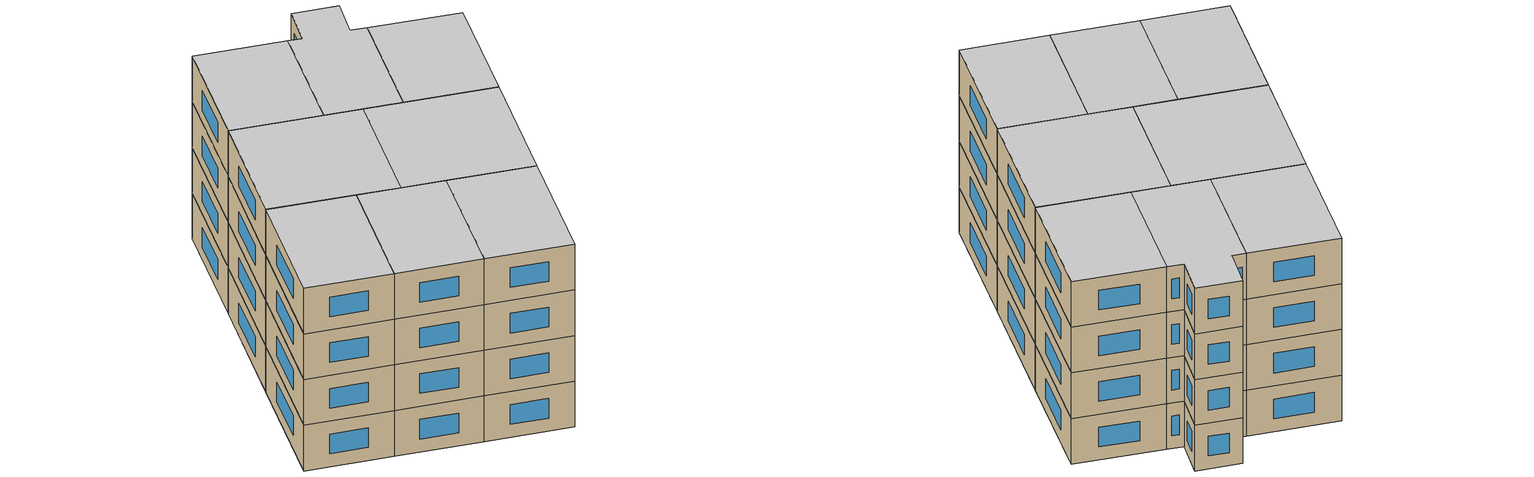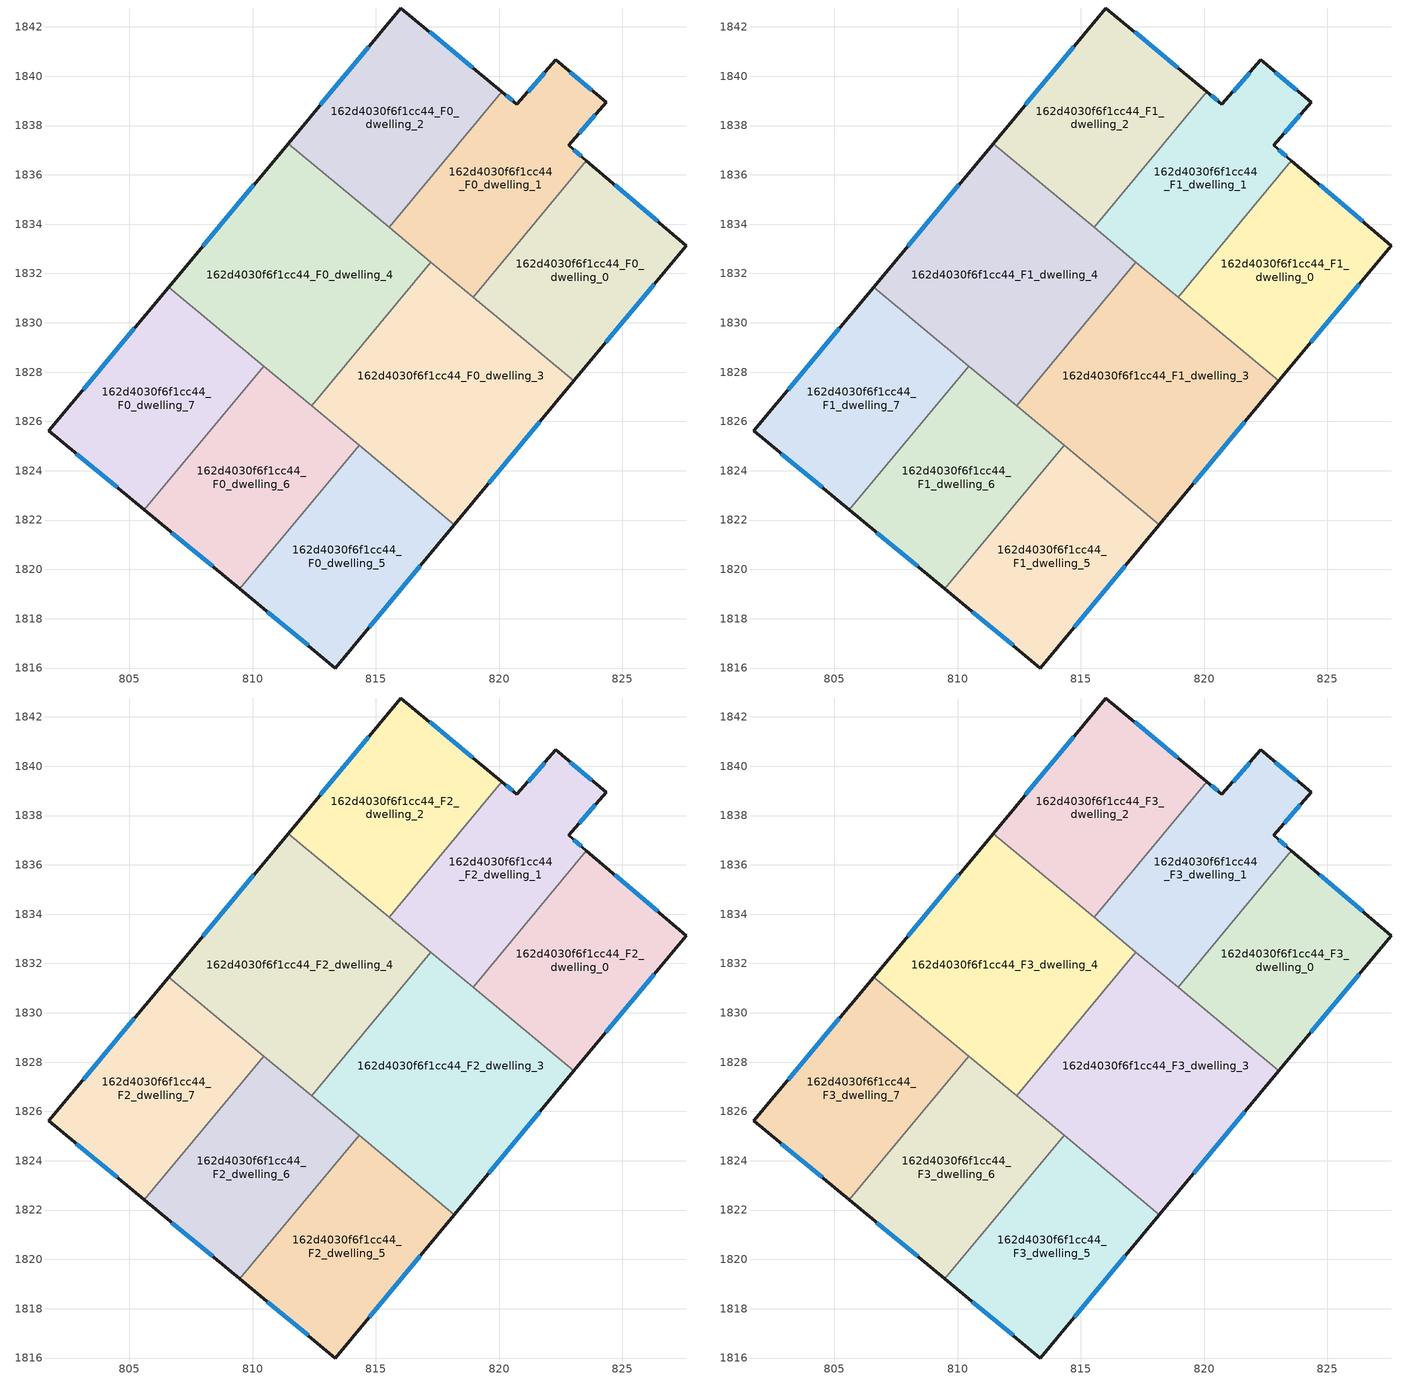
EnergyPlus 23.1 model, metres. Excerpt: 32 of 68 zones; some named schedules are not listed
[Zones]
162d4030f6f1cc44_F0_dwelling_0
 floor ground (EU_floor_Construction): 827.58,1833.13 823.03,1827.65 818.94,1831.04 823.54,1836.58 z0
 wall outside (EU_wall_Construction): 823.03,1827.65 827.58,1833.13 823.54,1836.58 z0:3
 wall to 162d4030f6f1cc44_F0_dwelling_1 (EU_wall_Construction): 823.54,1836.58 818.94,1831.04 z0:3
 wall to 162d4030f6f1cc44_F0_dwelling_3 (EU_wall_Construction): 818.94,1831.04 823.03,1827.65 z0:3
 window (EU_Window_Construction): 826.42,1834.12 824.69,1835.59 / 824.33,1829.21 826.28,1831.57 z0.86:2.14
162d4030f6f1cc44_F0_dwelling_1
 floor ground (EU_floor_Construction): 824.33,1838.94 822.82,1837.19 823.54,1836.58 818.94,1831.04 815.53,1833.87 820.1,1839.37 820.72,1838.86 822.29,1840.66 z0
 wall outside (EU_wall_Construction): 823.54,1836.58 822.82,1837.19 824.33,1838.94 822.29,1840.66 820.72,1838.86 820.1,1839.37 z0:3
 wall to 162d4030f6f1cc44_F0_dwelling_2 (EU_wall_Construction): 820.1,1839.37 815.53,1833.87 z0:3
 wall to 162d4030f6f1cc44_F0_dwelling_4 (EU_wall_Construction): 815.53,1833.87 817.23,1832.46 z0:3
 wall to 162d4030f6f1cc44_F0_dwelling_3 (EU_wall_Construction): 817.23,1832.46 818.94,1831.04 z0:3
 window (EU_Window_Construction): 820.54,1839.01 820.28,1839.22 / 821.84,1840.15 821.17,1839.37 / 823.75,1839.43 822.87,1840.17 / 823.25,1837.69 823.9,1838.44 / 823.33,1836.75 823.02,1837.02 z0.86:2.14
162d4030f6f1cc44_F0_dwelling_2
 floor ground (EU_floor_Construction): 820.1,1839.37 815.53,1833.87 811.44,1837.27 816.02,1842.77 z0
 wall outside (EU_wall_Construction): 820.1,1839.37 816.02,1842.77 811.44,1837.27 z0:3
 wall to 162d4030f6f1cc44_F0_dwelling_4 (EU_wall_Construction): 811.44,1837.27 815.53,1833.87 z0:3
 window (EU_Window_Construction): 814.71,1841.2 812.75,1838.84 / 818.94,1840.34 817.18,1841.8 z0.86:2.14
162d4030f6f1cc44_F0_dwelling_3
 floor ground (EU_floor_Construction): 817.23,1832.46 815.53,1833.87 823.03,1827.65 818.18,1821.82 812.39,1826.63 z0
 wall outside (EU_wall_Construction): 818.18,1821.82 823.03,1827.65 z0:3
 wall to 162d4030f6f1cc44_F0_dwelling_4 (EU_wall_Construction): 817.23,1832.46 812.39,1826.63 z0:3
 wall to 162d4030f6f1cc44_F0_dwelling_5 (EU_wall_Construction): 814.31,1825.03 818.18,1821.82 z0:3
 wall adiabatic (EU_wall_Construction): 815.53,1833.87 817.23,1832.46 815.53,1833.87 z0:3
 wall to 162d4030f6f1cc44_F0_dwelling_6 (EU_wall_Construction): 812.39,1826.63 814.31,1825.03 z0:3
 window (EU_Window_Construction): 819.57,1823.48 821.64,1825.98 z0.86:2.14
162d4030f6f1cc44_F0_dwelling_4
 floor ground (EU_floor_Construction): 817.23,1832.46 812.39,1826.63 806.59,1831.44 811.44,1837.27 z0
 wall outside (EU_wall_Construction): 811.44,1837.27 806.59,1831.44 z0:3
 wall to 162d4030f6f1cc44_F0_dwelling_7 (EU_wall_Construction): 806.59,1831.44 810.45,1828.24 z0:3
 wall to 162d4030f6f1cc44_F0_dwelling_6 (EU_wall_Construction): 810.45,1828.24 812.39,1826.63 z0:3
 window (EU_Window_Construction): 810.05,1835.6 807.98,1833.11 z0.86:2.14
162d4030f6f1cc44_F0_dwelling_5
 floor ground (EU_floor_Construction): 818.18,1821.82 813.35,1816 809.48,1819.21 814.32,1825.03 z0
 wall outside (EU_wall_Construction): 809.48,1819.21 813.35,1816 818.18,1821.82 z0:3
 wall to 162d4030f6f1cc44_F0_dwelling_6 (EU_wall_Construction): 814.32,1825.03 809.48,1819.21 z0:3
 window (EU_Window_Construction): 814.73,1817.66 816.8,1820.16 / 810.59,1818.29 812.25,1816.92 z0.86:2.14
162d4030f6f1cc44_F0_dwelling_6
 floor ground (EU_floor_Construction): 814.32,1825.03 809.48,1819.21 805.61,1822.41 810.45,1828.24 z0
 wall outside (EU_wall_Construction): 805.61,1822.41 809.48,1819.21 z0:3
 wall to 162d4030f6f1cc44_F0_dwelling_7 (EU_wall_Construction): 810.45,1828.24 805.61,1822.41 z0:3
 window (EU_Window_Construction): 806.71,1821.49 808.37,1820.12 z0.86:2.14
162d4030f6f1cc44_F0_dwelling_7
 floor ground (EU_floor_Construction): 810.45,1828.24 805.61,1822.41 801.74,1825.61 806.59,1831.44 z0
 wall outside (EU_wall_Construction): 806.59,1831.44 801.74,1825.61 805.61,1822.41 z0:3
 window (EU_Window_Construction): 802.84,1824.7 804.5,1823.32 / 805.2,1829.78 803.12,1827.28 z0.86:2.14
162d4030f6f1cc44_F1_dwelling_0
 floor to 162d4030f6f1cc44_F0_dwelling_0 (EU_floor_Construction): 827.58,1833.13 823.03,1827.65 818.94,1831.04 823.54,1836.58 z3
 wall outside (EU_wall_Construction): 823.03,1827.65 827.58,1833.13 823.54,1836.58 z3:6
 wall to 162d4030f6f1cc44_F1_dwelling_1 (EU_wall_Construction): 823.54,1836.58 818.94,1831.04 z3:6
 wall to 162d4030f6f1cc44_F1_dwelling_3 (EU_wall_Construction): 818.94,1831.04 823.03,1827.65 z3:6
 window (EU_Window_Construction): 826.42,1834.12 824.69,1835.59 / 824.33,1829.21 826.28,1831.57 z3.86:5.14
162d4030f6f1cc44_F1_dwelling_1
 floor to 162d4030f6f1cc44_F0_dwelling_1 (EU_floor_Construction): 824.33,1838.94 822.82,1837.19 823.54,1836.58 818.94,1831.04 815.53,1833.87 820.1,1839.37 820.72,1838.86 822.29,1840.66 z3
 wall outside (EU_wall_Construction): 823.54,1836.58 822.82,1837.19 824.33,1838.94 822.29,1840.66 820.72,1838.86 820.1,1839.37 z3:6
 wall to 162d4030f6f1cc44_F1_dwelling_2 (EU_wall_Construction): 820.1,1839.37 815.53,1833.87 z3:6
 wall to 162d4030f6f1cc44_F1_dwelling_4 (EU_wall_Construction): 815.53,1833.87 817.23,1832.46 z3:6
 wall to 162d4030f6f1cc44_F1_dwelling_3 (EU_wall_Construction): 817.23,1832.46 818.94,1831.04 z3:6
 window (EU_Window_Construction): 820.54,1839.01 820.28,1839.22 / 821.84,1840.15 821.17,1839.37 / 823.75,1839.43 822.87,1840.17 / 823.25,1837.69 823.9,1838.44 / 823.33,1836.75 823.02,1837.02 z3.86:5.14
162d4030f6f1cc44_F1_dwelling_2
 floor to 162d4030f6f1cc44_F0_dwelling_2 (EU_floor_Construction): 820.1,1839.37 815.53,1833.87 811.44,1837.27 816.02,1842.77 z3
 wall outside (EU_wall_Construction): 820.1,1839.37 816.02,1842.77 811.44,1837.27 z3:6
 wall to 162d4030f6f1cc44_F1_dwelling_4 (EU_wall_Construction): 811.44,1837.27 815.53,1833.87 z3:6
 window (EU_Window_Construction): 814.71,1841.2 812.75,1838.84 / 818.94,1840.34 817.18,1841.8 z3.86:5.14
162d4030f6f1cc44_F1_dwelling_3
 floor to 162d4030f6f1cc44_F0_dwelling_3 (EU_floor_Construction): 817.23,1832.46 815.53,1833.87 823.03,1827.65 818.18,1821.82 812.39,1826.63 z3
 wall outside (EU_wall_Construction): 818.18,1821.82 823.03,1827.65 z3:6
 wall to 162d4030f6f1cc44_F1_dwelling_4 (EU_wall_Construction): 817.23,1832.46 812.39,1826.63 z3:6
 wall to 162d4030f6f1cc44_F1_dwelling_5 (EU_wall_Construction): 814.31,1825.03 818.18,1821.82 z3:6
 wall adiabatic (EU_wall_Construction): 815.53,1833.87 817.23,1832.46 815.53,1833.87 z3:6
 wall to 162d4030f6f1cc44_F1_dwelling_6 (EU_wall_Construction): 812.39,1826.63 814.31,1825.03 z3:6
 window (EU_Window_Construction): 819.57,1823.48 821.64,1825.98 z3.86:5.14
162d4030f6f1cc44_F1_dwelling_4
 floor to 162d4030f6f1cc44_F0_dwelling_4 (EU_floor_Construction): 817.23,1832.46 812.39,1826.63 806.59,1831.44 811.44,1837.27 z3
 wall outside (EU_wall_Construction): 811.44,1837.27 806.59,1831.44 z3:6
 wall to 162d4030f6f1cc44_F1_dwelling_7 (EU_wall_Construction): 806.59,1831.44 810.45,1828.24 z3:6
 wall to 162d4030f6f1cc44_F1_dwelling_6 (EU_wall_Construction): 810.45,1828.24 812.39,1826.63 z3:6
 window (EU_Window_Construction): 810.05,1835.6 807.98,1833.11 z3.86:5.14
162d4030f6f1cc44_F1_dwelling_5
 floor to 162d4030f6f1cc44_F0_dwelling_5 (EU_floor_Construction): 818.18,1821.82 813.35,1816 809.48,1819.21 814.32,1825.03 z3
 wall outside (EU_wall_Construction): 809.48,1819.21 813.35,1816 818.18,1821.82 z3:6
 wall to 162d4030f6f1cc44_F1_dwelling_6 (EU_wall_Construction): 814.32,1825.03 809.48,1819.21 z3:6
 window (EU_Window_Construction): 814.73,1817.66 816.8,1820.16 / 810.59,1818.29 812.25,1816.92 z3.86:5.14
162d4030f6f1cc44_F1_dwelling_6
 floor to 162d4030f6f1cc44_F0_dwelling_6 (EU_floor_Construction): 814.32,1825.03 809.48,1819.21 805.61,1822.41 810.45,1828.24 z3
 wall outside (EU_wall_Construction): 805.61,1822.41 809.48,1819.21 z3:6
 wall to 162d4030f6f1cc44_F1_dwelling_7 (EU_wall_Construction): 810.45,1828.24 805.61,1822.41 z3:6
 window (EU_Window_Construction): 806.71,1821.49 808.37,1820.12 z3.86:5.14
162d4030f6f1cc44_F1_dwelling_7
 floor to 162d4030f6f1cc44_F0_dwelling_7 (EU_floor_Construction): 810.45,1828.24 805.61,1822.41 801.74,1825.61 806.59,1831.44 z3
 wall outside (EU_wall_Construction): 806.59,1831.44 801.74,1825.61 805.61,1822.41 z3:6
 window (EU_Window_Construction): 802.84,1824.7 804.5,1823.32 / 805.2,1829.78 803.12,1827.28 z3.86:5.14
162d4030f6f1cc44_F2_dwelling_0
 floor to 162d4030f6f1cc44_F1_dwelling_0 (EU_floor_Construction): 827.58,1833.13 823.03,1827.65 818.94,1831.04 823.54,1836.58 z6
 wall outside (EU_wall_Construction): 823.03,1827.65 827.58,1833.13 823.54,1836.58 z6:9
 wall to 162d4030f6f1cc44_F2_dwelling_1 (EU_wall_Construction): 823.54,1836.58 818.94,1831.04 z6:9
 wall to 162d4030f6f1cc44_F2_dwelling_3 (EU_wall_Construction): 818.94,1831.04 823.03,1827.65 z6:9
 window (EU_Window_Construction): 826.42,1834.12 824.69,1835.59 / 824.33,1829.21 826.28,1831.57 z6.86:8.14
162d4030f6f1cc44_F2_dwelling_1
 floor to 162d4030f6f1cc44_F1_dwelling_1 (EU_floor_Construction): 824.33,1838.94 822.82,1837.19 823.54,1836.58 818.94,1831.04 815.53,1833.87 820.1,1839.37 820.72,1838.86 822.29,1840.66 z6
 wall outside (EU_wall_Construction): 823.54,1836.58 822.82,1837.19 824.33,1838.94 822.29,1840.66 820.72,1838.86 820.1,1839.37 z6:9
 wall to 162d4030f6f1cc44_F2_dwelling_2 (EU_wall_Construction): 820.1,1839.37 815.53,1833.87 z6:9
 wall to 162d4030f6f1cc44_F2_dwelling_4 (EU_wall_Construction): 815.53,1833.87 817.23,1832.46 z6:9
 wall to 162d4030f6f1cc44_F2_dwelling_3 (EU_wall_Construction): 817.23,1832.46 818.94,1831.04 z6:9
 window (EU_Window_Construction): 820.54,1839.01 820.28,1839.22 / 821.84,1840.15 821.17,1839.37 / 823.75,1839.43 822.87,1840.17 / 823.25,1837.69 823.9,1838.44 / 823.33,1836.75 823.02,1837.02 z6.86:8.14
162d4030f6f1cc44_F2_dwelling_2
 floor to 162d4030f6f1cc44_F1_dwelling_2 (EU_floor_Construction): 820.1,1839.37 815.53,1833.87 811.44,1837.27 816.02,1842.77 z6
 wall outside (EU_wall_Construction): 820.1,1839.37 816.02,1842.77 811.44,1837.27 z6:9
 wall to 162d4030f6f1cc44_F2_dwelling_4 (EU_wall_Construction): 811.44,1837.27 815.53,1833.87 z6:9
 window (EU_Window_Construction): 814.71,1841.2 812.75,1838.84 / 818.94,1840.34 817.18,1841.8 z6.86:8.14
162d4030f6f1cc44_F2_dwelling_3
 floor to 162d4030f6f1cc44_F1_dwelling_3 (EU_floor_Construction): 817.23,1832.46 815.53,1833.87 823.03,1827.65 818.18,1821.82 812.39,1826.63 z6
 wall outside (EU_wall_Construction): 818.18,1821.82 823.03,1827.65 z6:9
 wall to 162d4030f6f1cc44_F2_dwelling_4 (EU_wall_Construction): 817.23,1832.46 812.39,1826.63 z6:9
 wall to 162d4030f6f1cc44_F2_dwelling_5 (EU_wall_Construction): 814.31,1825.03 818.18,1821.82 z6:9
 wall adiabatic (EU_wall_Construction): 815.53,1833.87 817.23,1832.46 815.53,1833.87 z6:9
 wall to 162d4030f6f1cc44_F2_dwelling_6 (EU_wall_Construction): 812.39,1826.63 814.31,1825.03 z6:9
 window (EU_Window_Construction): 819.57,1823.48 821.64,1825.98 z6.86:8.14
162d4030f6f1cc44_F2_dwelling_4
 floor to 162d4030f6f1cc44_F1_dwelling_4 (EU_floor_Construction): 817.23,1832.46 812.39,1826.63 806.59,1831.44 811.44,1837.27 z6
 wall outside (EU_wall_Construction): 811.44,1837.27 806.59,1831.44 z6:9
 wall to 162d4030f6f1cc44_F2_dwelling_7 (EU_wall_Construction): 806.59,1831.44 810.45,1828.24 z6:9
 wall to 162d4030f6f1cc44_F2_dwelling_6 (EU_wall_Construction): 810.45,1828.24 812.39,1826.63 z6:9
 window (EU_Window_Construction): 810.05,1835.6 807.98,1833.11 z6.86:8.14
162d4030f6f1cc44_F2_dwelling_5
 floor to 162d4030f6f1cc44_F1_dwelling_5 (EU_floor_Construction): 818.18,1821.82 813.35,1816 809.48,1819.21 814.32,1825.03 z6
 wall outside (EU_wall_Construction): 809.48,1819.21 813.35,1816 818.18,1821.82 z6:9
 wall to 162d4030f6f1cc44_F2_dwelling_6 (EU_wall_Construction): 814.32,1825.03 809.48,1819.21 z6:9
 window (EU_Window_Construction): 814.73,1817.66 816.8,1820.16 / 810.59,1818.29 812.25,1816.92 z6.86:8.14
162d4030f6f1cc44_F2_dwelling_6
 floor to 162d4030f6f1cc44_F1_dwelling_6 (EU_floor_Construction): 814.32,1825.03 809.48,1819.21 805.61,1822.41 810.45,1828.24 z6
 wall outside (EU_wall_Construction): 805.61,1822.41 809.48,1819.21 z6:9
 wall to 162d4030f6f1cc44_F2_dwelling_7 (EU_wall_Construction): 810.45,1828.24 805.61,1822.41 z6:9
 window (EU_Window_Construction): 806.71,1821.49 808.37,1820.12 z6.86:8.14
162d4030f6f1cc44_F2_dwelling_7
 floor to 162d4030f6f1cc44_F1_dwelling_7 (EU_floor_Construction): 810.45,1828.24 805.61,1822.41 801.74,1825.61 806.59,1831.44 z6
 wall outside (EU_wall_Construction): 806.59,1831.44 801.74,1825.61 805.61,1822.41 z6:9
 window (EU_Window_Construction): 802.84,1824.7 804.5,1823.32 / 805.2,1829.78 803.12,1827.28 z6.86:8.14
162d4030f6f1cc44_F3_dwelling_0
 floor to 162d4030f6f1cc44_F2_dwelling_0 (EU_floor_Construction): 827.58,1833.13 823.03,1827.65 818.94,1831.04 823.54,1836.58 z9
 wall outside (EU_wall_Construction): 823.03,1827.65 827.58,1833.13 823.54,1836.58 z9:12
 wall to 162d4030f6f1cc44_F3_dwelling_1 (EU_wall_Construction): 823.54,1836.58 818.94,1831.04 z9:12
 wall to 162d4030f6f1cc44_F3_dwelling_3 (EU_wall_Construction): 818.94,1831.04 823.03,1827.65 z9:12
 window (EU_Window_Construction): 826.42,1834.12 824.69,1835.59 / 824.33,1829.21 826.28,1831.57 z9.86:11.14
 ceiling to 162d4030f6f1cc44_F4_dwelling_0 (EU_floor_Construction): 823.03,1827.65 827.58,1833.13 823.54,1836.58 818.94,1831.04 z12
162d4030f6f1cc44_F3_dwelling_1
 floor to 162d4030f6f1cc44_F2_dwelling_1 (EU_floor_Construction): 824.33,1838.94 822.82,1837.19 823.54,1836.58 818.94,1831.04 815.53,1833.87 820.1,1839.37 820.72,1838.86 822.29,1840.66 z9
 wall outside (EU_wall_Construction): 823.54,1836.58 822.82,1837.19 824.33,1838.94 822.29,1840.66 820.72,1838.86 820.1,1839.37 z9:12
 wall to 162d4030f6f1cc44_F3_dwelling_2 (EU_wall_Construction): 820.1,1839.37 815.53,1833.87 z9:12
 wall to 162d4030f6f1cc44_F3_dwelling_4 (EU_wall_Construction): 815.53,1833.87 817.23,1832.46 z9:12
 wall to 162d4030f6f1cc44_F3_dwelling_3 (EU_wall_Construction): 817.23,1832.46 818.94,1831.04 z9:12
 window (EU_Window_Construction): 820.54,1839.01 820.28,1839.22 / 821.84,1840.15 821.17,1839.37 / 823.75,1839.43 822.87,1840.17 / 823.25,1837.69 823.9,1838.44 / 823.33,1836.75 823.02,1837.02 z9.86:11.14
 ceiling to 162d4030f6f1cc44_F4_dwelling_1 (EU_floor_Construction): 818.94,1831.04 823.54,1836.58 822.82,1837.19 824.33,1838.94 822.29,1840.66 820.72,1838.86 820.1,1839.37 815.53,1833.87 z12
162d4030f6f1cc44_F3_dwelling_2
 floor to 162d4030f6f1cc44_F2_dwelling_2 (EU_floor_Construction): 820.1,1839.37 815.53,1833.87 811.44,1837.27 816.02,1842.77 z9
 wall outside (EU_wall_Construction): 820.1,1839.37 816.02,1842.77 811.44,1837.27 z9:12
 wall to 162d4030f6f1cc44_F3_dwelling_4 (EU_wall_Construction): 811.44,1837.27 815.53,1833.87 z9:12
 window (EU_Window_Construction): 814.71,1841.2 812.75,1838.84 / 818.94,1840.34 817.18,1841.8 z9.86:11.14
 ceiling to 162d4030f6f1cc44_F4_dwelling_2 (EU_floor_Construction): 815.53,1833.87 820.1,1839.37 816.02,1842.77 811.44,1837.27 z12
162d4030f6f1cc44_F3_dwelling_3
 floor to 162d4030f6f1cc44_F2_dwelling_3 (EU_floor_Construction): 817.23,1832.46 815.53,1833.87 823.03,1827.65 818.18,1821.82 812.39,1826.63 z9
 wall outside (EU_wall_Construction): 818.18,1821.82 823.03,1827.65 z9:12
 wall to 162d4030f6f1cc44_F3_dwelling_4 (EU_wall_Construction): 817.23,1832.46 812.39,1826.63 z9:12
 wall to 162d4030f6f1cc44_F3_dwelling_5 (EU_wall_Construction): 814.31,1825.03 818.18,1821.82 z9:12
 wall adiabatic (EU_wall_Construction): 815.53,1833.87 817.23,1832.46 815.53,1833.87 z9:12
 wall to 162d4030f6f1cc44_F3_dwelling_6 (EU_wall_Construction): 812.39,1826.63 814.31,1825.03 z9:12
 window (EU_Window_Construction): 819.57,1823.48 821.64,1825.98 z9.86:11.14
 ceiling to 162d4030f6f1cc44_F4_dwelling_3 (EU_floor_Construction): 818.18,1821.82 823.03,1827.65 815.53,1833.87 817.23,1832.46 812.39,1826.63 z12
162d4030f6f1cc44_F3_dwelling_4
 floor to 162d4030f6f1cc44_F2_dwelling_4 (EU_floor_Construction): 817.23,1832.46 812.39,1826.63 806.59,1831.44 811.44,1837.27 z9
 wall outside (EU_wall_Construction): 811.44,1837.27 806.59,1831.44 z9:12
 wall to 162d4030f6f1cc44_F3_dwelling_7 (EU_wall_Construction): 806.59,1831.44 810.45,1828.24 z9:12
 wall to 162d4030f6f1cc44_F3_dwelling_6 (EU_wall_Construction): 810.45,1828.24 812.39,1826.63 z9:12
 window (EU_Window_Construction): 810.05,1835.6 807.98,1833.11 z9.86:11.14
 ceiling to 162d4030f6f1cc44_F4_dwelling_4 (EU_floor_Construction): 812.39,1826.63 817.23,1832.46 811.44,1837.27 806.59,1831.44 z12
162d4030f6f1cc44_F3_dwelling_5
 floor to 162d4030f6f1cc44_F2_dwelling_5 (EU_floor_Construction): 818.18,1821.82 813.35,1816 809.48,1819.21 814.32,1825.03 z9
 wall outside (EU_wall_Construction): 809.48,1819.21 813.35,1816 818.18,1821.82 z9:12
 wall to 162d4030f6f1cc44_F3_dwelling_6 (EU_wall_Construction): 814.32,1825.03 809.48,1819.21 z9:12
 window (EU_Window_Construction): 814.73,1817.66 816.8,1820.16 / 810.59,1818.29 812.25,1816.92 z9.86:11.14
 ceiling to 162d4030f6f1cc44_F4_dwelling_5 (EU_floor_Construction): 813.35,1816 818.18,1821.82 814.32,1825.03 809.48,1819.21 z12
162d4030f6f1cc44_F3_dwelling_6
 floor to 162d4030f6f1cc44_F2_dwelling_6 (EU_floor_Construction): 814.32,1825.03 809.48,1819.21 805.61,1822.41 810.45,1828.24 z9
 wall outside (EU_wall_Construction): 805.61,1822.41 809.48,1819.21 z9:12
 wall to 162d4030f6f1cc44_F3_dwelling_7 (EU_wall_Construction): 810.45,1828.24 805.61,1822.41 z9:12
 window (EU_Window_Construction): 806.71,1821.49 808.37,1820.12 z9.86:11.14
 ceiling to 162d4030f6f1cc44_F4_dwelling_6 (EU_floor_Construction): 809.48,1819.21 814.32,1825.03 810.45,1828.24 805.61,1822.41 z12
162d4030f6f1cc44_F3_dwelling_7
 floor to 162d4030f6f1cc44_F2_dwelling_7 (EU_floor_Construction): 810.45,1828.24 805.61,1822.41 801.74,1825.61 806.59,1831.44 z9
 wall outside (EU_wall_Construction): 806.59,1831.44 801.74,1825.61 805.61,1822.41 z9:12
 window (EU_Window_Construction): 802.84,1824.7 804.5,1823.32 / 805.2,1829.78 803.12,1827.28 z9.86:11.14
 ceiling to 162d4030f6f1cc44_F4_dwelling_7 (EU_floor_Construction): 805.61,1822.41 810.45,1828.24 806.59,1831.44 801.74,1825.61 z12
[Building]
EU S2 Campaign: North Axis=0; Terrain=City; Solar Distribution=FullExterior
[Site:Location]
Helsinki-Vantaa.AP: Latitude=60.317; Longitude=24.963; Time Zone=2; Elevation=54.6
[SizingPeriod:WeatherFileDays]
AnnualSizingPeriod: Begin Month=1; Begin Day of Month=1; End Month=12; End Day of Month=31; Day of Week for Start Day=Monday; Use Weather File Daylight Saving Period=No; Use Weather File Rain and Snow Indicators=No
[MATERIAL]
EU_InternalMass_Material: Roughness=MediumRough; Thickness=0.1; Conductivity=1; Density=1800; Specific Heat=900; Thermal Absorptance=0.9; Solar Absorptance=0.7; Visible Absorptance=0.7
[MATERIAL:NOMASS] Roughness=MediumRough; Thermal Absorptance=0.9; Solar Absorptance=0.7; Visible Absorptance=0.7
Name | Thermal Resistance
EU_wall_NoMass | 1.10183
EU_floor_NoMass | 1.70606
[WINDOWMATERIAL:SIMPLEGLAZINGSYSTEM]
EU_Window_SimpleGlazing: UFactor=3.11035; Solar Heat Gain Coefficient=0.8; Visible Transmittance=0.8
[CONSTRUCTION]
EU_wall_Construction: EU_wall_NoMass
EU_floor_Construction: EU_floor_NoMass
EU_Window_Construction: EU_Window_SimpleGlazing
EU_InternalMass_Construction: EU_InternalMass_Material
[ZONE] Type=1; Multiplier=1; Ceiling Height=autocalculate; Floor Area=autocalculate; Part of Total Floor Area=Yes
Name | Volume
162d4030f6f1cc44_F0_dwelling_0; 162d4030f6f1cc44_F1_dwelling_0; 162d4030f6f1cc44_F2_dwelling_0; 162d4030f6f1cc44_F3_dwelling_0 | 114.157
162d4030f6f1cc44_F0_dwelling_1; 162d4030f6f1cc44_F1_dwelling_1; 162d4030f6f1cc44_F2_dwelling_1; 162d4030f6f1cc44_F3_dwelling_1 | 114.178
162d4030f6f1cc44_F0_dwelling_2; 162d4030f6f1cc44_F1_dwelling_2; 162d4030f6f1cc44_F2_dwelling_2; 162d4030f6f1cc44_F3_dwelling_2 | 114.152
162d4030f6f1cc44_F0_dwelling_3; 162d4030f6f1cc44_F1_dwelling_3; 162d4030f6f1cc44_F2_dwelling_3; 162d4030f6f1cc44_F3_dwelling_3 | 171.248
162d4030f6f1cc44_F0_dwelling_4; 162d4030f6f1cc44_F1_dwelling_4; 162d4030f6f1cc44_F2_dwelling_4; 162d4030f6f1cc44_F3_dwelling_4 | 171.262
162d4030f6f1cc44_F0_dwelling_5; 162d4030f6f1cc44_F1_dwelling_5; 162d4030f6f1cc44_F2_dwelling_5; 162d4030f6f1cc44_F3_dwelling_5 | 114.177
162d4030f6f1cc44_F0_dwelling_6; 162d4030f6f1cc44_F1_dwelling_6; 162d4030f6f1cc44_F2_dwelling_6; 162d4030f6f1cc44_F3_dwelling_6 | 114.158
162d4030f6f1cc44_F0_dwelling_7; 162d4030f6f1cc44_F1_dwelling_7; 162d4030f6f1cc44_F2_dwelling_7; 162d4030f6f1cc44_F3_dwelling_7 | 114.181
[INTERNALMASS] Construction=EU_InternalMass_Construction
Name | Zone or ZoneList | Surface Area
162d4030f6f1cc44_F0_dwelling_0_EU_InternalMass | 162d4030f6f1cc44_F0_dwelling_0 | 38.0524
162d4030f6f1cc44_F0_dwelling_1_EU_InternalMass | 162d4030f6f1cc44_F0_dwelling_1 | 38.0591
162d4030f6f1cc44_F0_dwelling_2_EU_InternalMass | 162d4030f6f1cc44_F0_dwelling_2 | 38.0504
162d4030f6f1cc44_F0_dwelling_3_EU_InternalMass | 162d4030f6f1cc44_F0_dwelling_3 | 57.0847
162d4030f6f1cc44_F0_dwelling_4_EU_InternalMass | 162d4030f6f1cc44_F0_dwelling_4 | 57.0874
162d4030f6f1cc44_F0_dwelling_5_EU_InternalMass | 162d4030f6f1cc44_F0_dwelling_5 | 38.0591
162d4030f6f1cc44_F0_dwelling_6_EU_InternalMass | 162d4030f6f1cc44_F0_dwelling_6 | 38.0527
162d4030f6f1cc44_F0_dwelling_7_EU_InternalMass | 162d4030f6f1cc44_F0_dwelling_7 | 38.0604
162d4030f6f1cc44_F1_dwelling_0_EU_InternalMass | 162d4030f6f1cc44_F1_dwelling_0 | 38.0524
162d4030f6f1cc44_F1_dwelling_1_EU_InternalMass | 162d4030f6f1cc44_F1_dwelling_1 | 38.0591
162d4030f6f1cc44_F1_dwelling_2_EU_InternalMass | 162d4030f6f1cc44_F1_dwelling_2 | 38.0504
162d4030f6f1cc44_F1_dwelling_3_EU_InternalMass | 162d4030f6f1cc44_F1_dwelling_3 | 57.0847
162d4030f6f1cc44_F1_dwelling_4_EU_InternalMass | 162d4030f6f1cc44_F1_dwelling_4 | 57.0874
162d4030f6f1cc44_F1_dwelling_5_EU_InternalMass | 162d4030f6f1cc44_F1_dwelling_5 | 38.0591
162d4030f6f1cc44_F1_dwelling_6_EU_InternalMass | 162d4030f6f1cc44_F1_dwelling_6 | 38.0527
162d4030f6f1cc44_F1_dwelling_7_EU_InternalMass | 162d4030f6f1cc44_F1_dwelling_7 | 38.0604
162d4030f6f1cc44_F2_dwelling_0_EU_InternalMass | 162d4030f6f1cc44_F2_dwelling_0 | 38.0524
162d4030f6f1cc44_F2_dwelling_1_EU_InternalMass | 162d4030f6f1cc44_F2_dwelling_1 | 38.0591
162d4030f6f1cc44_F2_dwelling_2_EU_InternalMass | 162d4030f6f1cc44_F2_dwelling_2 | 38.0504
162d4030f6f1cc44_F2_dwelling_3_EU_InternalMass | 162d4030f6f1cc44_F2_dwelling_3 | 57.0847
162d4030f6f1cc44_F2_dwelling_4_EU_InternalMass | 162d4030f6f1cc44_F2_dwelling_4 | 57.0874
162d4030f6f1cc44_F2_dwelling_5_EU_InternalMass | 162d4030f6f1cc44_F2_dwelling_5 | 38.0591
162d4030f6f1cc44_F2_dwelling_6_EU_InternalMass | 162d4030f6f1cc44_F2_dwelling_6 | 38.0527
162d4030f6f1cc44_F2_dwelling_7_EU_InternalMass | 162d4030f6f1cc44_F2_dwelling_7 | 38.0604
162d4030f6f1cc44_F3_dwelling_0_EU_InternalMass | 162d4030f6f1cc44_F3_dwelling_0 | 38.0524
162d4030f6f1cc44_F3_dwelling_1_EU_InternalMass | 162d4030f6f1cc44_F3_dwelling_1 | 38.0591
162d4030f6f1cc44_F3_dwelling_2_EU_InternalMass | 162d4030f6f1cc44_F3_dwelling_2 | 38.0504
162d4030f6f1cc44_F3_dwelling_3_EU_InternalMass | 162d4030f6f1cc44_F3_dwelling_3 | 57.0847
162d4030f6f1cc44_F3_dwelling_4_EU_InternalMass | 162d4030f6f1cc44_F3_dwelling_4 | 57.0874
162d4030f6f1cc44_F3_dwelling_5_EU_InternalMass | 162d4030f6f1cc44_F3_dwelling_5 | 38.0591
162d4030f6f1cc44_F3_dwelling_6_EU_InternalMass | 162d4030f6f1cc44_F3_dwelling_6 | 38.0527
162d4030f6f1cc44_F3_dwelling_7_EU_InternalMass | 162d4030f6f1cc44_F3_dwelling_7 | 38.0604
[OTHEREQUIPMENT] Fuel Type=Electricity; Design Level Calculation Method=Watts/Area; Power per Zone Floor Area=1; Fraction Latent=0; Fraction Radiant=0; Fraction Lost=0; Carbon Dioxide Generation Rate=0; EndUse Subcategory=EU_Step8_InternalGains
Name | Zone or ZoneList or Space or SpaceList | Schedule
EU_Step8_InternalGain_162d4030f6f1cc44_F0_dwelling_0_f000 | 162d4030f6f1cc44_F0_dwelling_0 | EU_Step8_GainSchedule_162d4030f6f1cc44_F0_dwelling_0_f000
EU_Step8_InternalGain_162d4030f6f1cc44_F0_dwelling_1_f000 | 162d4030f6f1cc44_F0_dwelling_1 | EU_Step8_GainSchedule_162d4030f6f1cc44_F0_dwelling_1_f000
EU_Step8_InternalGain_162d4030f6f1cc44_F0_dwelling_2_f000 | 162d4030f6f1cc44_F0_dwelling_2 | EU_Step8_GainSchedule_162d4030f6f1cc44_F0_dwelling_2_f000
EU_Step8_InternalGain_162d4030f6f1cc44_F0_dwelling_3_f000 | 162d4030f6f1cc44_F0_dwelling_3 | EU_Step8_GainSchedule_162d4030f6f1cc44_F0_dwelling_3_f000
EU_Step8_InternalGain_162d4030f6f1cc44_F0_dwelling_4_f000 | 162d4030f6f1cc44_F0_dwelling_4 | EU_Step8_GainSchedule_162d4030f6f1cc44_F0_dwelling_4_f000
EU_Step8_InternalGain_162d4030f6f1cc44_F0_dwelling_5_f000 | 162d4030f6f1cc44_F0_dwelling_5 | EU_Step8_GainSchedule_162d4030f6f1cc44_F0_dwelling_5_f000
EU_Step8_InternalGain_162d4030f6f1cc44_F0_dwelling_6_f000 | 162d4030f6f1cc44_F0_dwelling_6 | EU_Step8_GainSchedule_162d4030f6f1cc44_F0_dwelling_6_f000
EU_Step8_InternalGain_162d4030f6f1cc44_F0_dwelling_7_f000 | 162d4030f6f1cc44_F0_dwelling_7 | EU_Step8_GainSchedule_162d4030f6f1cc44_F0_dwelling_7_f000
EU_Step8_InternalGain_162d4030f6f1cc44_F1_dwelling_0_f000 | 162d4030f6f1cc44_F1_dwelling_0 | EU_Step8_GainSchedule_162d4030f6f1cc44_F1_dwelling_0_f000
EU_Step8_InternalGain_162d4030f6f1cc44_F1_dwelling_1_f000 | 162d4030f6f1cc44_F1_dwelling_1 | EU_Step8_GainSchedule_162d4030f6f1cc44_F1_dwelling_1_f000
EU_Step8_InternalGain_162d4030f6f1cc44_F1_dwelling_2_f000 | 162d4030f6f1cc44_F1_dwelling_2 | EU_Step8_GainSchedule_162d4030f6f1cc44_F1_dwelling_2_f000
EU_Step8_InternalGain_162d4030f6f1cc44_F1_dwelling_3_f000 | 162d4030f6f1cc44_F1_dwelling_3 | EU_Step8_GainSchedule_162d4030f6f1cc44_F1_dwelling_3_f000
EU_Step8_InternalGain_162d4030f6f1cc44_F1_dwelling_4_f000 | 162d4030f6f1cc44_F1_dwelling_4 | EU_Step8_GainSchedule_162d4030f6f1cc44_F1_dwelling_4_f000
EU_Step8_InternalGain_162d4030f6f1cc44_F1_dwelling_5_f000 | 162d4030f6f1cc44_F1_dwelling_5 | EU_Step8_GainSchedule_162d4030f6f1cc44_F1_dwelling_5_f000
EU_Step8_InternalGain_162d4030f6f1cc44_F1_dwelling_6_f000 | 162d4030f6f1cc44_F1_dwelling_6 | EU_Step8_GainSchedule_162d4030f6f1cc44_F1_dwelling_6_f000
EU_Step8_InternalGain_162d4030f6f1cc44_F1_dwelling_7_f000 | 162d4030f6f1cc44_F1_dwelling_7 | EU_Step8_GainSchedule_162d4030f6f1cc44_F1_dwelling_7_f000
EU_Step8_InternalGain_162d4030f6f1cc44_F2_dwelling_0_f000 | 162d4030f6f1cc44_F2_dwelling_0 | EU_Step8_GainSchedule_162d4030f6f1cc44_F2_dwelling_0_f000
EU_Step8_InternalGain_162d4030f6f1cc44_F2_dwelling_1_f000 | 162d4030f6f1cc44_F2_dwelling_1 | EU_Step8_GainSchedule_162d4030f6f1cc44_F2_dwelling_1_f000
EU_Step8_InternalGain_162d4030f6f1cc44_F2_dwelling_2_f000 | 162d4030f6f1cc44_F2_dwelling_2 | EU_Step8_GainSchedule_162d4030f6f1cc44_F2_dwelling_2_f000
EU_Step8_InternalGain_162d4030f6f1cc44_F2_dwelling_3_f000 | 162d4030f6f1cc44_F2_dwelling_3 | EU_Step8_GainSchedule_162d4030f6f1cc44_F2_dwelling_3_f000
EU_Step8_InternalGain_162d4030f6f1cc44_F2_dwelling_4_f000 | 162d4030f6f1cc44_F2_dwelling_4 | EU_Step8_GainSchedule_162d4030f6f1cc44_F2_dwelling_4_f000
EU_Step8_InternalGain_162d4030f6f1cc44_F2_dwelling_5_f000 | 162d4030f6f1cc44_F2_dwelling_5 | EU_Step8_GainSchedule_162d4030f6f1cc44_F2_dwelling_5_f000
EU_Step8_InternalGain_162d4030f6f1cc44_F2_dwelling_6_f000 | 162d4030f6f1cc44_F2_dwelling_6 | EU_Step8_GainSchedule_162d4030f6f1cc44_F2_dwelling_6_f000
EU_Step8_InternalGain_162d4030f6f1cc44_F2_dwelling_7_f000 | 162d4030f6f1cc44_F2_dwelling_7 | EU_Step8_GainSchedule_162d4030f6f1cc44_F2_dwelling_7_f000
EU_Step8_InternalGain_162d4030f6f1cc44_F3_dwelling_0_f000 | 162d4030f6f1cc44_F3_dwelling_0 | EU_Step8_GainSchedule_162d4030f6f1cc44_F3_dwelling_0_f000
EU_Step8_InternalGain_162d4030f6f1cc44_F3_dwelling_1_f000 | 162d4030f6f1cc44_F3_dwelling_1 | EU_Step8_GainSchedule_162d4030f6f1cc44_F3_dwelling_1_f000
EU_Step8_InternalGain_162d4030f6f1cc44_F3_dwelling_2_f000 | 162d4030f6f1cc44_F3_dwelling_2 | EU_Step8_GainSchedule_162d4030f6f1cc44_F3_dwelling_2_f000
EU_Step8_InternalGain_162d4030f6f1cc44_F3_dwelling_3_f000 | 162d4030f6f1cc44_F3_dwelling_3 | EU_Step8_GainSchedule_162d4030f6f1cc44_F3_dwelling_3_f000
EU_Step8_InternalGain_162d4030f6f1cc44_F3_dwelling_4_f000 | 162d4030f6f1cc44_F3_dwelling_4 | EU_Step8_GainSchedule_162d4030f6f1cc44_F3_dwelling_4_f000
EU_Step8_InternalGain_162d4030f6f1cc44_F3_dwelling_5_f000 | 162d4030f6f1cc44_F3_dwelling_5 | EU_Step8_GainSchedule_162d4030f6f1cc44_F3_dwelling_5_f000
EU_Step8_InternalGain_162d4030f6f1cc44_F3_dwelling_6_f000 | 162d4030f6f1cc44_F3_dwelling_6 | EU_Step8_GainSchedule_162d4030f6f1cc44_F3_dwelling_6_f000
EU_Step8_InternalGain_162d4030f6f1cc44_F3_dwelling_7_f000 | 162d4030f6f1cc44_F3_dwelling_7 | EU_Step8_GainSchedule_162d4030f6f1cc44_F3_dwelling_7_f000
[ZONEVENTILATION:DESIGNFLOWRATE] Schedule=EU_AlwaysOn; Design Flow Rate Calculation Method=AirChanges/Hour; Air Changes per Hour=0.756316; Ventilation Type=Natural; Fan Pressure Rise=0; Fan Total Efficiency=1; Constant Term Coefficient=1; Temperature Term Coefficient=0; Velocity Term Coefficient=0; Velocity Squared Term Coefficient=0; Minimum Indoor Temperature=-100; Maximum Indoor Temperature=100; Delta Temperature=-100; Minimum Outdoor Temperature=-100; Maximum Outdoor Temperature=100; Maximum Wind Speed=40
Name | Zone or ZoneList or Space or SpaceList
EU_ConstantAir_162d4030f6f1cc44_F0_dwelling_0 | 162d4030f6f1cc44_F0_dwelling_0
EU_ConstantAir_162d4030f6f1cc44_F0_dwelling_1 | 162d4030f6f1cc44_F0_dwelling_1
EU_ConstantAir_162d4030f6f1cc44_F0_dwelling_2 | 162d4030f6f1cc44_F0_dwelling_2
EU_ConstantAir_162d4030f6f1cc44_F0_dwelling_3 | 162d4030f6f1cc44_F0_dwelling_3
EU_ConstantAir_162d4030f6f1cc44_F0_dwelling_4 | 162d4030f6f1cc44_F0_dwelling_4
EU_ConstantAir_162d4030f6f1cc44_F0_dwelling_5 | 162d4030f6f1cc44_F0_dwelling_5
EU_ConstantAir_162d4030f6f1cc44_F0_dwelling_6 | 162d4030f6f1cc44_F0_dwelling_6
EU_ConstantAir_162d4030f6f1cc44_F0_dwelling_7 | 162d4030f6f1cc44_F0_dwelling_7
EU_ConstantAir_162d4030f6f1cc44_F1_dwelling_0 | 162d4030f6f1cc44_F1_dwelling_0
EU_ConstantAir_162d4030f6f1cc44_F1_dwelling_1 | 162d4030f6f1cc44_F1_dwelling_1
EU_ConstantAir_162d4030f6f1cc44_F1_dwelling_2 | 162d4030f6f1cc44_F1_dwelling_2
EU_ConstantAir_162d4030f6f1cc44_F1_dwelling_3 | 162d4030f6f1cc44_F1_dwelling_3
EU_ConstantAir_162d4030f6f1cc44_F1_dwelling_4 | 162d4030f6f1cc44_F1_dwelling_4
EU_ConstantAir_162d4030f6f1cc44_F1_dwelling_5 | 162d4030f6f1cc44_F1_dwelling_5
EU_ConstantAir_162d4030f6f1cc44_F1_dwelling_6 | 162d4030f6f1cc44_F1_dwelling_6
EU_ConstantAir_162d4030f6f1cc44_F1_dwelling_7 | 162d4030f6f1cc44_F1_dwelling_7
EU_ConstantAir_162d4030f6f1cc44_F2_dwelling_0 | 162d4030f6f1cc44_F2_dwelling_0
EU_ConstantAir_162d4030f6f1cc44_F2_dwelling_1 | 162d4030f6f1cc44_F2_dwelling_1
EU_ConstantAir_162d4030f6f1cc44_F2_dwelling_2 | 162d4030f6f1cc44_F2_dwelling_2
EU_ConstantAir_162d4030f6f1cc44_F2_dwelling_3 | 162d4030f6f1cc44_F2_dwelling_3
EU_ConstantAir_162d4030f6f1cc44_F2_dwelling_4 | 162d4030f6f1cc44_F2_dwelling_4
EU_ConstantAir_162d4030f6f1cc44_F2_dwelling_5 | 162d4030f6f1cc44_F2_dwelling_5
EU_ConstantAir_162d4030f6f1cc44_F2_dwelling_6 | 162d4030f6f1cc44_F2_dwelling_6
EU_ConstantAir_162d4030f6f1cc44_F2_dwelling_7 | 162d4030f6f1cc44_F2_dwelling_7
EU_ConstantAir_162d4030f6f1cc44_F3_dwelling_0 | 162d4030f6f1cc44_F3_dwelling_0
EU_ConstantAir_162d4030f6f1cc44_F3_dwelling_1 | 162d4030f6f1cc44_F3_dwelling_1
EU_ConstantAir_162d4030f6f1cc44_F3_dwelling_2 | 162d4030f6f1cc44_F3_dwelling_2
EU_ConstantAir_162d4030f6f1cc44_F3_dwelling_3 | 162d4030f6f1cc44_F3_dwelling_3
EU_ConstantAir_162d4030f6f1cc44_F3_dwelling_4 | 162d4030f6f1cc44_F3_dwelling_4
EU_ConstantAir_162d4030f6f1cc44_F3_dwelling_5 | 162d4030f6f1cc44_F3_dwelling_5
EU_ConstantAir_162d4030f6f1cc44_F3_dwelling_6 | 162d4030f6f1cc44_F3_dwelling_6
EU_ConstantAir_162d4030f6f1cc44_F3_dwelling_7 | 162d4030f6f1cc44_F3_dwelling_7
[HVACTEMPLATE:ZONE:IDEALLOADSAIRSYSTEM] System Availability Schedule=EU_AlwaysOn; Maximum Heating Supply Air Temperature=50; Minimum Cooling Supply Air Temperature=13; Maximum Heating Supply Air Humidity Ratio=0.0156; Minimum Cooling Supply Air Humidity Ratio=0.0077; Heating Limit=NoLimit; Cooling Limit=NoLimit; Heating Availability Schedule=EU_AlwaysOn; Cooling Availability Schedule=EU_CoolingOff; Dehumidification Control Type=ConstantSensibleHeatRatio; Cooling Sensible Heat Ratio=0.7; Dehumidification Setpoint=60; Humidification Control Type=None; Humidification Setpoint=30; Outdoor Air Method=None; Outdoor Air Flow Rate per Person=0.00944; Outdoor Air Flow Rate per Zone Floor Area=0; Outdoor Air Flow Rate per Zone=0; Demand Controlled Ventilation Type=None; Outdoor Air Economizer Type=NoEconomizer; Heat Recovery Type=None; Sensible Heat Recovery Effectiveness=0.7; Latent Heat Recovery Effectiveness=0.65
Name | Template Thermostat
162d4030f6f1cc44_F0_dwelling_0 | EU_HeatOnly_162d4030f6f1cc44_F0_dwelling_0
162d4030f6f1cc44_F0_dwelling_1 | EU_HeatOnly_162d4030f6f1cc44_F0_dwelling_1
162d4030f6f1cc44_F0_dwelling_2 | EU_HeatOnly_162d4030f6f1cc44_F0_dwelling_2
162d4030f6f1cc44_F0_dwelling_3 | EU_HeatOnly_162d4030f6f1cc44_F0_dwelling_3
162d4030f6f1cc44_F0_dwelling_4 | EU_HeatOnly_162d4030f6f1cc44_F0_dwelling_4
162d4030f6f1cc44_F0_dwelling_5 | EU_HeatOnly_162d4030f6f1cc44_F0_dwelling_5
162d4030f6f1cc44_F0_dwelling_6 | EU_HeatOnly_162d4030f6f1cc44_F0_dwelling_6
162d4030f6f1cc44_F0_dwelling_7 | EU_HeatOnly_162d4030f6f1cc44_F0_dwelling_7
162d4030f6f1cc44_F1_dwelling_0 | EU_HeatOnly_162d4030f6f1cc44_F1_dwelling_0
162d4030f6f1cc44_F1_dwelling_1 | EU_HeatOnly_162d4030f6f1cc44_F1_dwelling_1
162d4030f6f1cc44_F1_dwelling_2 | EU_HeatOnly_162d4030f6f1cc44_F1_dwelling_2
162d4030f6f1cc44_F1_dwelling_3 | EU_HeatOnly_162d4030f6f1cc44_F1_dwelling_3
162d4030f6f1cc44_F1_dwelling_4 | EU_HeatOnly_162d4030f6f1cc44_F1_dwelling_4
162d4030f6f1cc44_F1_dwelling_5 | EU_HeatOnly_162d4030f6f1cc44_F1_dwelling_5
162d4030f6f1cc44_F1_dwelling_6 | EU_HeatOnly_162d4030f6f1cc44_F1_dwelling_6
162d4030f6f1cc44_F1_dwelling_7 | EU_HeatOnly_162d4030f6f1cc44_F1_dwelling_7
162d4030f6f1cc44_F2_dwelling_0 | EU_HeatOnly_162d4030f6f1cc44_F2_dwelling_0
162d4030f6f1cc44_F2_dwelling_1 | EU_HeatOnly_162d4030f6f1cc44_F2_dwelling_1
162d4030f6f1cc44_F2_dwelling_2 | EU_HeatOnly_162d4030f6f1cc44_F2_dwelling_2
162d4030f6f1cc44_F2_dwelling_3 | EU_HeatOnly_162d4030f6f1cc44_F2_dwelling_3
162d4030f6f1cc44_F2_dwelling_4 | EU_HeatOnly_162d4030f6f1cc44_F2_dwelling_4
162d4030f6f1cc44_F2_dwelling_5 | EU_HeatOnly_162d4030f6f1cc44_F2_dwelling_5
162d4030f6f1cc44_F2_dwelling_6 | EU_HeatOnly_162d4030f6f1cc44_F2_dwelling_6
162d4030f6f1cc44_F2_dwelling_7 | EU_HeatOnly_162d4030f6f1cc44_F2_dwelling_7
162d4030f6f1cc44_F3_dwelling_0 | EU_HeatOnly_162d4030f6f1cc44_F3_dwelling_0
162d4030f6f1cc44_F3_dwelling_1 | EU_HeatOnly_162d4030f6f1cc44_F3_dwelling_1
162d4030f6f1cc44_F3_dwelling_2 | EU_HeatOnly_162d4030f6f1cc44_F3_dwelling_2
162d4030f6f1cc44_F3_dwelling_3 | EU_HeatOnly_162d4030f6f1cc44_F3_dwelling_3
162d4030f6f1cc44_F3_dwelling_4 | EU_HeatOnly_162d4030f6f1cc44_F3_dwelling_4
162d4030f6f1cc44_F3_dwelling_5 | EU_HeatOnly_162d4030f6f1cc44_F3_dwelling_5
162d4030f6f1cc44_F3_dwelling_6 | EU_HeatOnly_162d4030f6f1cc44_F3_dwelling_6
162d4030f6f1cc44_F3_dwelling_7 | EU_HeatOnly_162d4030f6f1cc44_F3_dwelling_7
[SIZING:ZONE] Zone Cooling Design Supply Air Temperature Input Method=SupplyAirTemperature; Zone Cooling Design Supply Air Temperature=13; Zone Heating Design Supply Air Temperature Input Method=SupplyAirTemperature; Zone Heating Design Supply Air Temperature=50; Zone Cooling Design Supply Air Humidity Ratio=0.008; Zone Heating Design Supply Air Humidity Ratio=0.008; Cooling Design Air Flow Method=DesignDay; Cooling Design Air Flow Rate=0; Cooling Minimum Air Flow per Zone Floor Area=0.000762; Cooling Minimum Air Flow=0; Cooling Minimum Air Flow Fraction=0.2; Heating Design Air Flow Method=DesignDay; Heating Design Air Flow Rate=0; Heating Maximum Air Flow per Zone Floor Area=0.002032; Heating Maximum Air Flow=0.141576; Heating Maximum Air Flow Fraction=0.3; Account for Dedicated Outdoor Air System=No; Dedicated Outdoor Air System Control Strategy=NeutralSupplyAir; Dedicated Outdoor Air Low Setpoint Temperature for Design=autosize; Dedicated Outdoor Air High Setpoint Temperature for Design=autosize; Zone Load Sizing Method=Sensible Load Only No Latent Load; Zone Latent Cooling Design Supply Air Humidity Ratio Input Method=HumidityRatioDifference; Zone Cooling Design Supply Air Humidity Ratio Difference=0.005; Zone Latent Heating Design Supply Air Humidity Ratio Input Method=HumidityRatioDifference; Zone Humidification Design Supply Air Humidity Ratio Difference=0.005
162d4030f6f1cc44_F0_dwelling_0; 162d4030f6f1cc44_F0_dwelling_1; 162d4030f6f1cc44_F0_dwelling_2; 162d4030f6f1cc44_F0_dwelling_3; 162d4030f6f1cc44_F0_dwelling_4; 162d4030f6f1cc44_F0_dwelling_5; 162d4030f6f1cc44_F0_dwelling_6; 162d4030f6f1cc44_F0_dwelling_7; 162d4030f6f1cc44_F1_dwelling_0; 162d4030f6f1cc44_F1_dwelling_1; 162d4030f6f1cc44_F1_dwelling_2; 162d4030f6f1cc44_F1_dwelling_3; 162d4030f6f1cc44_F1_dwelling_4; 162d4030f6f1cc44_F1_dwelling_5; 162d4030f6f1cc44_F1_dwelling_6; 162d4030f6f1cc44_F1_dwelling_7; 162d4030f6f1cc44_F2_dwelling_0; 162d4030f6f1cc44_F2_dwelling_1; 162d4030f6f1cc44_F2_dwelling_2; 162d4030f6f1cc44_F2_dwelling_3; 162d4030f6f1cc44_F2_dwelling_4; 162d4030f6f1cc44_F2_dwelling_5; 162d4030f6f1cc44_F2_dwelling_6; 162d4030f6f1cc44_F2_dwelling_7; 162d4030f6f1cc44_F3_dwelling_0; 162d4030f6f1cc44_F3_dwelling_1; 162d4030f6f1cc44_F3_dwelling_2; 162d4030f6f1cc44_F3_dwelling_3; 162d4030f6f1cc44_F3_dwelling_4; 162d4030f6f1cc44_F3_dwelling_5; 162d4030f6f1cc44_F3_dwelling_6; 162d4030f6f1cc44_F3_dwelling_7
[SCHEDULE:CONSTANT]
EU_AlwaysOn: Hourly Value=1
[SCHEDULE:FILE] Column Number=1; Rows to Skip at Top=0; Number of Hours of Data=8760; Column Separator=Comma; Interpolate to Timestep=No; Minutes per Item=60; Adjust Schedule for Daylight Savings=Yes
Name | File
EU_Step8_GainSchedule_162d4030f6f1cc44_F0_dwelling_0_f000 | ../../schedules/162d4030f6f1cc44/162d4030f6f1cc44_F0_dwelling_0_f000_gain.csv
EU_Step8_GainSchedule_162d4030f6f1cc44_F0_dwelling_1_f000 | ../../schedules/162d4030f6f1cc44/162d4030f6f1cc44_F0_dwelling_1_f000_gain.csv
EU_Step8_GainSchedule_162d4030f6f1cc44_F0_dwelling_2_f000 | ../../schedules/162d4030f6f1cc44/162d4030f6f1cc44_F0_dwelling_2_f000_gain.csv
EU_Step8_GainSchedule_162d4030f6f1cc44_F0_dwelling_3_f000 | ../../schedules/162d4030f6f1cc44/162d4030f6f1cc44_F0_dwelling_3_f000_gain.csv
EU_Step8_GainSchedule_162d4030f6f1cc44_F0_dwelling_4_f000 | ../../schedules/162d4030f6f1cc44/162d4030f6f1cc44_F0_dwelling_4_f000_gain.csv
EU_Step8_GainSchedule_162d4030f6f1cc44_F0_dwelling_5_f000 | ../../schedules/162d4030f6f1cc44/162d4030f6f1cc44_F0_dwelling_5_f000_gain.csv
EU_Step8_GainSchedule_162d4030f6f1cc44_F0_dwelling_6_f000 | ../../schedules/162d4030f6f1cc44/162d4030f6f1cc44_F0_dwelling_6_f000_gain.csv
EU_Step8_GainSchedule_162d4030f6f1cc44_F0_dwelling_7_f000 | ../../schedules/162d4030f6f1cc44/162d4030f6f1cc44_F0_dwelling_7_f000_gain.csv
EU_Step8_GainSchedule_162d4030f6f1cc44_F1_dwelling_0_f000 | ../../schedules/162d4030f6f1cc44/162d4030f6f1cc44_F1_dwelling_0_f000_gain.csv
EU_Step8_GainSchedule_162d4030f6f1cc44_F1_dwelling_1_f000 | ../../schedules/162d4030f6f1cc44/162d4030f6f1cc44_F1_dwelling_1_f000_gain.csv
EU_Step8_GainSchedule_162d4030f6f1cc44_F1_dwelling_2_f000 | ../../schedules/162d4030f6f1cc44/162d4030f6f1cc44_F1_dwelling_2_f000_gain.csv
EU_Step8_GainSchedule_162d4030f6f1cc44_F1_dwelling_3_f000 | ../../schedules/162d4030f6f1cc44/162d4030f6f1cc44_F1_dwelling_3_f000_gain.csv
EU_Step8_GainSchedule_162d4030f6f1cc44_F1_dwelling_4_f000 | ../../schedules/162d4030f6f1cc44/162d4030f6f1cc44_F1_dwelling_4_f000_gain.csv
EU_Step8_GainSchedule_162d4030f6f1cc44_F1_dwelling_5_f000 | ../../schedules/162d4030f6f1cc44/162d4030f6f1cc44_F1_dwelling_5_f000_gain.csv
EU_Step8_GainSchedule_162d4030f6f1cc44_F1_dwelling_6_f000 | ../../schedules/162d4030f6f1cc44/162d4030f6f1cc44_F1_dwelling_6_f000_gain.csv
EU_Step8_GainSchedule_162d4030f6f1cc44_F1_dwelling_7_f000 | ../../schedules/162d4030f6f1cc44/162d4030f6f1cc44_F1_dwelling_7_f000_gain.csv
EU_Step8_GainSchedule_162d4030f6f1cc44_F2_dwelling_0_f000 | ../../schedules/162d4030f6f1cc44/162d4030f6f1cc44_F2_dwelling_0_f000_gain.csv
EU_Step8_GainSchedule_162d4030f6f1cc44_F2_dwelling_1_f000 | ../../schedules/162d4030f6f1cc44/162d4030f6f1cc44_F2_dwelling_1_f000_gain.csv
EU_Step8_GainSchedule_162d4030f6f1cc44_F2_dwelling_2_f000 | ../../schedules/162d4030f6f1cc44/162d4030f6f1cc44_F2_dwelling_2_f000_gain.csv
EU_Step8_GainSchedule_162d4030f6f1cc44_F2_dwelling_3_f000 | ../../schedules/162d4030f6f1cc44/162d4030f6f1cc44_F2_dwelling_3_f000_gain.csv
EU_Step8_GainSchedule_162d4030f6f1cc44_F2_dwelling_4_f000 | ../../schedules/162d4030f6f1cc44/162d4030f6f1cc44_F2_dwelling_4_f000_gain.csv
EU_Step8_GainSchedule_162d4030f6f1cc44_F2_dwelling_5_f000 | ../../schedules/162d4030f6f1cc44/162d4030f6f1cc44_F2_dwelling_5_f000_gain.csv
EU_Step8_GainSchedule_162d4030f6f1cc44_F2_dwelling_6_f000 | ../../schedules/162d4030f6f1cc44/162d4030f6f1cc44_F2_dwelling_6_f000_gain.csv
EU_Step8_GainSchedule_162d4030f6f1cc44_F2_dwelling_7_f000 | ../../schedules/162d4030f6f1cc44/162d4030f6f1cc44_F2_dwelling_7_f000_gain.csv
EU_Step8_GainSchedule_162d4030f6f1cc44_F3_dwelling_0_f000 | ../../schedules/162d4030f6f1cc44/162d4030f6f1cc44_F3_dwelling_0_f000_gain.csv
EU_Step8_GainSchedule_162d4030f6f1cc44_F3_dwelling_1_f000 | ../../schedules/162d4030f6f1cc44/162d4030f6f1cc44_F3_dwelling_1_f000_gain.csv
EU_Step8_GainSchedule_162d4030f6f1cc44_F3_dwelling_2_f000 | ../../schedules/162d4030f6f1cc44/162d4030f6f1cc44_F3_dwelling_2_f000_gain.csv
EU_Step8_GainSchedule_162d4030f6f1cc44_F3_dwelling_3_f000 | ../../schedules/162d4030f6f1cc44/162d4030f6f1cc44_F3_dwelling_3_f000_gain.csv
EU_Step8_GainSchedule_162d4030f6f1cc44_F3_dwelling_4_f000 | ../../schedules/162d4030f6f1cc44/162d4030f6f1cc44_F3_dwelling_4_f000_gain.csv
EU_Step8_GainSchedule_162d4030f6f1cc44_F3_dwelling_5_f000 | ../../schedules/162d4030f6f1cc44/162d4030f6f1cc44_F3_dwelling_5_f000_gain.csv
EU_Step8_GainSchedule_162d4030f6f1cc44_F3_dwelling_6_f000 | ../../schedules/162d4030f6f1cc44/162d4030f6f1cc44_F3_dwelling_6_f000_gain.csv
EU_Step8_GainSchedule_162d4030f6f1cc44_F3_dwelling_7_f000 | ../../schedules/162d4030f6f1cc44/162d4030f6f1cc44_F3_dwelling_7_f000_gain.csv
